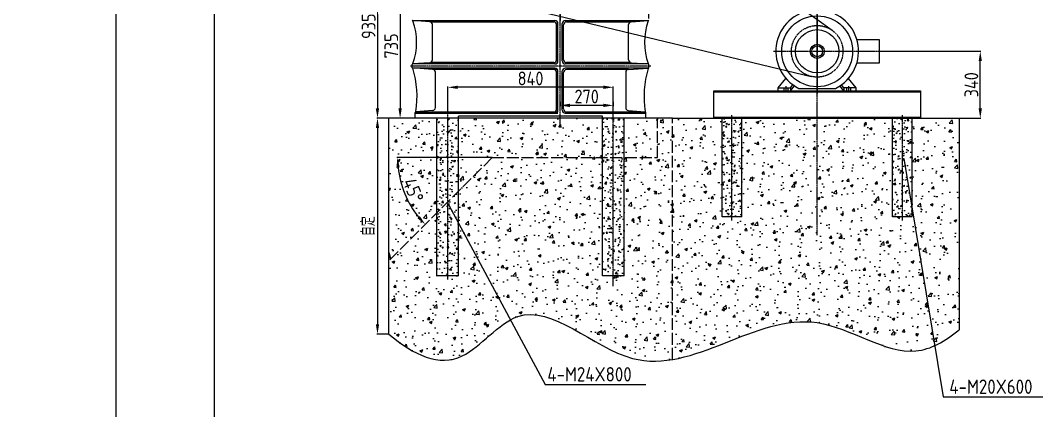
# Model space of a CAD drawing. Extents: x -2130 to 40755, y -2746 to 19315.
# Drawn here: x 16084 to 21243, y 14378 to 16360 of the extents above; entities that cross this region are included whole.
import ezdxf

# ---------------------------------------------------------------- set-up
doc = ezdxf.new("R2010")
doc.units = 0
doc.header["$LTSCALE"] = 5
doc.header["$MEASUREMENT"] = 0
for name, pattern in [('ACAD_ISO02W100', [15, 12, -3]), ('CENTER', [2, 1.25, -0.25, 0.25, -0.25]), ('DASHED', [0.75, 0.5, -0.25])]:
    doc.linetypes.add(name, pattern=pattern)
doc.layers.get('0').update_dxf_attribs({"linetype": 'CONTINUOUS'})
doc.layers.get('DEFPOINTS').update_dxf_attribs({"linetype": 'CONTINUOUS'})
for name, color, linetype in [('1', 1, 'CONTINUOUS'), ('2', 2, 'DASHED'), ('3', 3, 'CENTER'), ('DIM', 7, 'CONTINUOUS'), ('文字层', 3, 'CONTINUOUS'), ('点画线', 3, 'CENTER'), ('细实线', 1, 'CONTINUOUS'), ('虚线', 2, 'ACAD_ISO02W100')]:
    doc.layers.add(name, color=color, linetype=linetype)
doc.layers.add('粗实线', color=7, linetype='CONTINUOUS', lineweight=25)
doc.styles.add('HZ', font='gbenor.shx', dxfattribs={"bigfont": 'gbcbig.shx'})
doc.styles.get("Standard").update_dxf_attribs({"font": 'gbenor.shx', "bigfont": 'gbcbig.shx'})
doc.styles.add('样式 1', font='txt.shx', dxfattribs={"width": 0.78, "bigfont": 'gbcbig.shx'})
doc.dimstyles.new('20', dxfattribs={"dimscale": 20, "dimtxt": 3.5, "dimasz": 2.5, "dimexe": 0.18, "dimexo": 0, "dimgap": 0.5, "dimtad": 1, "dimtoh": 1, "dimdsep": 46, "dimtxsty": 'Standard', "dimcen": 0.09, "dimclrd": 1, "dimclre": 1, "dimclrt": 3, "dimazin": 2, "dimtm": 1e-09, "dimtfac": 1, "dimtmove": 0, "dimatfit": 3, "dimfxl": 0, "dimtolj": 1, "dimtzin": 0, "dimarcsym": 0})
doc.dimstyles.new('ISO-25', dxfattribs={"dimscale": 18, "dimtxt": 3.5, "dimasz": 2.5, "dimexe": 1.25, "dimexo": 0, "dimgap": 1, "dimtad": 1, "dimtoh": 1, "dimdsep": 46, "dimtxsty": 'HZ', "dimcen": 2.5, "dimclrd": 1, "dimclre": 1, "dimclrt": 3, "dimadec": 0, "dimazin": 0, "dimtfac": 1, "dimtmove": 0, "dimatfit": 0, "dimfxl": 0, "dimarcsym": 0})
pattern_1 = [(50, (0, 0), (71.72602, -6.27521), [7.5, -82.5]), (355, (0, 0), (-13.87513, 75.21921), [6, -66]), (100.4514, (5.98, -0.52), (57.85094, 68.94395), [6.37402, -70.11421]), (46.1842, (0, 20), (106.7241, -16.5519), [11.25, -123.75]), (96.6356, (8.89, 18.62), (93.46627, 97.4118), [9.56103, -105.1713]), (351.1842, (0, 20), (93.4662, 97.41186), [9, -99]), (21, (10, 15), (59.6907, -40.26189), [7.5, -82.5]), (326, (10, 15), (24.33153, 72.515), [6, -66]), (71.4514, (14.974, 11.645), (84.02226, 32.25305), [6.37402, -70.11421]), (37.5, (0, 0), (1.215986, 33.289385), [0, -65.2, 0, -67, 0, -66.25]), (7.5, (0, 0), (26.306954, 39.44117), [0, -38.2, 0, -63.7, 0, -25.25]), (327.5, (-22.3, 0), (53.382244, -2.255487), [0, -25, 0, -78, 0, -103.5]), (317.5, (-32.3, 0), (58.31862, 10.0105), [0, -32.5, 0, -51.8, 0, -73.5])]

# ---------------------------------------------------------------- blocks, each defined once
blk = doc.blocks.new('*D265')
at = {"color": 1, "lineweight": -2}
for p, q in [((17953.8, 15862.9), (17893.3, 15862.9)), ((17896.9, 15812.9), (17896.9, 14816.6)), ((17953.8, 14766.6), (17893.3, 14766.6))]:
    blk.add_line(p, q, dxfattribs=at)
at = {"color": 1}
for points in [[(17888.5, 15812.9), (17905.2, 15812.9), (17896.9, 15862.9)], [(17888.5, 14816.6), (17905.2, 14816.6), (17896.9, 14766.6)]]:
    blk.add_solid(points, dxfattribs=at)
at = {"layer": 'DEFPOINTS', "color": 0}
for p in [(17953.8, 15862.9), (17896.9, 14766.6), (17953.8, 14766.6), (36330.4, 1663.5), (35423.5, -336.5), (35485.4, -336.5)]:
    blk.add_point(p, dxfattribs=at)
at = {"layer": '粗实线', "color": 1, "lineweight": -2}
for p, q in [((36330.4, 1663.5), (35401, 1663.5)), ((35423.5, 1618.5), (35423.5, -291.5)), ((35485.4, -336.5), (35401, -336.5))]:
    blk.add_line(p, q, dxfattribs=at)
at = {"layer": '粗实线', "color": 1}
for points in [[(35416, 1618.5), (35431, 1618.5), (35423.5, 1663.5)], [(35416, -291.5), (35431, -291.5), (35423.5, -336.5)]]:
    blk.add_solid(points, dxfattribs=at)
at = {"color": 3, "insert": (17849.9, 15314.8), "char_height": 70, "attachment_point": 5, "rotation": 90}
blk.add_mtext('\\A1;自定', dxfattribs=at)
at = {"layer": '粗实线', "color": 3, "insert": (35374, 663.5), "char_height": 63, "attachment_point": 5, "rotation": 90, "style": '样式 1'}
blk.add_mtext('2000', dxfattribs=at)
blk = doc.blocks.new('*D266')
at = {"color": 1, "lineweight": -2}
for p, q in [((18253.8, 15946.9), (18253.8, 16023.8)), ((19043.8, 16020.2), (18303.8, 16020.2)), ((19093.8, 15946.9), (19093.8, 16023.8))]:
    blk.add_line(p, q, dxfattribs=at)
at = {"color": 1}
for points in [[(18303.8, 16028.5), (18303.8, 16011.9), (18253.8, 16020.2)], [(19043.8, 16028.5), (19043.8, 16011.9), (19093.8, 16020.2)]]:
    blk.add_solid(points, dxfattribs=at)
at = {"layer": 'DEFPOINTS', "color": 0}
for p in [(18253.8, 16020.2), (18253.8, 15946.9), (19093.8, 15946.9), (36785.4, 3641.5), (36785.4, 2941.5), (37052, 2941.5)]:
    blk.add_point(p, dxfattribs=at)
at = {"layer": '粗实线', "color": 1, "lineweight": -2}
for p, q in [((36785.4, 3641.5), (37074.5, 3641.5)), ((37052, 3596.5), (37052, 2986.5)), ((36785.4, 2941.5), (37074.5, 2941.5))]:
    blk.add_line(p, q, dxfattribs=at)
at = {"layer": '粗实线', "color": 1}
for points in [[(37044.5, 3596.5), (37059.5, 3596.5), (37052, 3641.5)], [(37044.5, 2986.5), (37059.5, 2986.5), (37052, 2941.5)]]:
    blk.add_solid(points, dxfattribs=at)
at = {"color": 3, "insert": (18673.8, 16065.2), "char_height": 70, "attachment_point": 5}
blk.add_mtext('\\A1;840', dxfattribs=at)
at = {"layer": '粗实线', "color": 3, "insert": (37002.5, 3236.5), "char_height": 63, "attachment_point": 5, "rotation": 90, "style": '样式 1'}
blk.add_mtext('700', dxfattribs=at)
blk = doc.blocks.new('*D267')
at = {"color": 1, "lineweight": -2}
for p, q in [((18823.8, 15946.9), (18823.8, 15924.7)), ((19093.8, 15946.9), (19093.8, 15924.7)), ((19043.8, 15928.3), (18873.8, 15928.3))]:
    blk.add_line(p, q, dxfattribs=at)
at = {"color": 1}
for points in [[(18873.8, 15936.6), (18873.8, 15919.9), (18823.8, 15928.3)], [(19043.8, 15936.6), (19043.8, 15919.9), (19093.8, 15928.3)]]:
    blk.add_solid(points, dxfattribs=at)
at = {"layer": 'DEFPOINTS', "color": 0}
for p in [(18823.8, 15946.9), (19093.8, 15946.9), (18823.8, 15928.3), (36457.9, 3641.5), (36457.9, 3141.5), (36566.5, 3141.5)]:
    blk.add_point(p, dxfattribs=at)
at = {"layer": '粗实线', "color": 1, "lineweight": -2}
for p, q in [((36457.9, 3641.5), (36589, 3641.5)), ((36566.5, 3596.5), (36566.5, 3186.5)), ((36457.9, 3141.5), (36589, 3141.5))]:
    blk.add_line(p, q, dxfattribs=at)
at = {"layer": '粗实线', "color": 1}
for points in [[(36559, 3596.5), (36574, 3596.5), (36566.5, 3641.5)], [(36559, 3186.5), (36574, 3186.5), (36566.5, 3141.5)]]:
    blk.add_solid(points, dxfattribs=at)
at = {"color": 3, "insert": (18958.8, 15973.3), "char_height": 70, "attachment_point": 5}
blk.add_mtext('\\A1;270', dxfattribs=at)
at = {"layer": '粗实线', "color": 3, "insert": (36517, 3332), "char_height": 63, "attachment_point": 5, "rotation": 90, "style": '样式 1'}
blk.add_mtext('500', dxfattribs=at)
blk = doc.blocks.new('*D268')
at = {"color": 1, "lineweight": -2}
for p, q in [((18076.8, 16597.9), (18008.3, 16597.9)), ((18011.9, 16547.9), (18011.9, 15912.9)), ((18088.8, 15862.9), (18008.3, 15862.9))]:
    blk.add_line(p, q, dxfattribs=at)
at = {"color": 1}
for points in [[(18003.5, 16547.9), (18020.2, 16547.9), (18011.9, 16597.9)], [(18003.5, 15912.9), (18020.2, 15912.9), (18011.9, 15862.9)]]:
    blk.add_solid(points, dxfattribs=at)
at = {"layer": 'DEFPOINTS', "color": 0}
for p in [(18076.8, 16597.9), (18011.9, 15862.9), (18088.8, 15862.9), (35485.4, 3641.5), (35700.4, 3641.5), (35485.4, 3480)]:
    blk.add_point(p, dxfattribs=at)
at = {"layer": '粗实线', "color": 1, "lineweight": -2}
for p, q in [((35485.4, 3641.5), (35485.4, 3457.5)), ((35700.4, 3641.5), (35700.4, 3457.5)), ((35655.4, 3480), (35530.4, 3480))]:
    blk.add_line(p, q, dxfattribs=at)
at = {"layer": '粗实线', "color": 1}
for points in [[(35530.4, 3487.5), (35530.4, 3472.5), (35485.4, 3480)], [(35655.4, 3487.5), (35655.4, 3472.5), (35700.4, 3480)]]:
    blk.add_solid(points, dxfattribs=at)
at = {"color": 3, "insert": (17966.9, 16230.4), "char_height": 70, "attachment_point": 5, "rotation": 90}
blk.add_mtext('\\A1;735', dxfattribs=at)
at = {"layer": '粗实线', "color": 3, "insert": (35641.5, 3529.5), "char_height": 63, "attachment_point": 5, "style": '样式 1'}
blk.add_mtext('215', dxfattribs=at)
blk = doc.blocks.new('*D269')
at = {"color": 1, "lineweight": -2}
for p, q in [((18376.5, 16797.9), (17893.3, 16797.9)), ((17896.9, 16747.9), (17896.9, 15912.9)), ((18088.8, 15862.9), (17893.3, 15862.9))]:
    blk.add_line(p, q, dxfattribs=at)
at = {"color": 1}
for points in [[(17888.5, 16747.9), (17905.2, 16747.9), (17896.9, 16797.9)], [(17888.5, 15912.9), (17905.2, 15912.9), (17896.9, 15862.9)]]:
    blk.add_solid(points, dxfattribs=at)
at = {"layer": 'DEFPOINTS', "color": 0}
for p in [(18376.5, 16797.9), (17896.9, 15862.9), (18088.8, 15862.9), (37885.4, 3734), (37735.4, 3641.5), (37885.4, 3641.5)]:
    blk.add_point(p, dxfattribs=at)
at = {"layer": '粗实线', "color": 1, "lineweight": -2}
for p, q in [((37735.4, 3641.5), (37735.4, 3756.5)), ((37780.4, 3734), (37840.4, 3734)), ((37885.4, 3641.5), (37885.4, 3756.5))]:
    blk.add_line(p, q, dxfattribs=at)
at = {"layer": '粗实线', "color": 1}
for points in [[(37780.4, 3741.5), (37780.4, 3726.5), (37735.4, 3734)], [(37840.4, 3741.5), (37840.4, 3726.5), (37885.4, 3734)]]:
    blk.add_solid(points, dxfattribs=at)
at = {"color": 3, "insert": (17851.9, 16330.4), "char_height": 70, "attachment_point": 5, "rotation": 90}
blk.add_mtext('\\A1;935', dxfattribs=at)
at = {"layer": '粗实线', "color": 3, "insert": (37810.4, 3783.5), "char_height": 63, "attachment_point": 5, "style": '样式 1'}
blk.add_mtext('150', dxfattribs=at)
blk = doc.blocks.new('*D270')
at = {"color": 1, "lineweight": -2}
for p, q in [((18073.8, 16594.9), (18073.8, 17305.2)), ((18123.8, 17301.6), (19223.8, 17301.6)), ((19273.8, 16369.9), (19273.8, 17305.2))]:
    blk.add_line(p, q, dxfattribs=at)
at = {"color": 1}
for points in [[(18123.8, 17309.9), (18123.8, 17293.2), (18073.8, 17301.6)], [(19223.8, 17309.9), (19223.8, 17293.2), (19273.8, 17301.6)]]:
    blk.add_solid(points, dxfattribs=at)
at = {"layer": 'DEFPOINTS', "color": 0}
for p in [(19273.8, 17301.6), (18073.8, 16594.9), (19273.8, 16369.9), (35485.4, 2341.5), (37885.4, 2341.5), (37885.4, 2207)]:
    blk.add_point(p, dxfattribs=at)
at = {"layer": '粗实线', "color": 1, "lineweight": -2}
for p, q in [((35485.4, 2341.5), (35485.4, 2184.5)), ((37885.4, 2341.5), (37885.4, 2184.5)), ((35530.4, 2207), (37840.4, 2207))]:
    blk.add_line(p, q, dxfattribs=at)
at = {"layer": '粗实线', "color": 1}
for points in [[(35530.4, 2214.5), (35530.4, 2199.5), (35485.4, 2207)], [(37840.4, 2214.5), (37840.4, 2199.5), (37885.4, 2207)]]:
    blk.add_solid(points, dxfattribs=at)
at = {"color": 3, "insert": (18673.8, 17346.6), "char_height": 70, "attachment_point": 5}
blk.add_mtext('\\A1;1200', dxfattribs=at)
at = {"layer": '粗实线', "color": 3, "insert": (37400.9, 2256.5), "char_height": 63, "attachment_point": 5, "style": '样式 1'}
blk.add_mtext('2400', dxfattribs=at)
blk = doc.blocks.new('*D271')
at = {"color": 1, "lineweight": -2}
for p, q in [((18073.8, 16594.9), (18073.8, 17114.5)), ((18123.8, 17110.9), (18773.8, 17110.9)), ((18823.8, 16797.9), (18823.8, 17114.5))]:
    blk.add_line(p, q, dxfattribs=at)
at = {"color": 1}
for points in [[(18123.8, 17119.2), (18123.8, 17102.5), (18073.8, 17110.9)], [(18773.8, 17119.2), (18773.8, 17102.5), (18823.8, 17110.9)]]:
    blk.add_solid(points, dxfattribs=at)
at = {"layer": 'DEFPOINTS', "color": 0}
for p in [(18823.8, 17110.9), (18823.8, 16797.9), (18073.8, 16594.9), (38384.1, 2441.5), (40384.1, 2441.5), (40384.1, 2200)]:
    blk.add_point(p, dxfattribs=at)
at = {"layer": '粗实线', "color": 1, "lineweight": -2}
for p, q in [((38384.1, 2441.5), (38384.1, 2177.5)), ((40384.1, 2441.5), (40384.1, 2177.5)), ((38429.1, 2200), (40339.1, 2200))]:
    blk.add_line(p, q, dxfattribs=at)
at = {"layer": '粗实线', "color": 1}
for points in [[(38429.1, 2207.5), (38429.1, 2192.5), (38384.1, 2200)], [(40339.1, 2207.5), (40339.1, 2192.5), (40384.1, 2200)]]:
    blk.add_solid(points, dxfattribs=at)
at = {"color": 3, "insert": (18448.8, 17155.9), "char_height": 70, "attachment_point": 5}
blk.add_mtext('\\A1;750', dxfattribs=at)
at = {"layer": '粗实线', "color": 3, "insert": (39309, 2249.5), "char_height": 63, "attachment_point": 5, "style": '样式 1'}
blk.add_mtext('2000', dxfattribs=at)
blk = doc.blocks.new('*D272')
at = {"color": 1, "lineweight": -2}
for p, q in [((18823.8, 16797.9), (18823.8, 16546.2)), ((18873.8, 16549.8), (20078.8, 16549.8)), ((20128.8, 16202.9), (20128.8, 16553.4))]:
    blk.add_line(p, q, dxfattribs=at)
at = {"color": 1}
for points in [[(18873.8, 16558.1), (18873.8, 16541.4), (18823.8, 16549.8)], [(20078.8, 16558.1), (20078.8, 16541.4), (20128.8, 16549.8)]]:
    blk.add_solid(points, dxfattribs=at)
at = {"layer": 'DEFPOINTS', "color": 0}
for p in [(18823.8, 16797.9), (20128.8, 16549.8), (20128.8, 16202.9), (37570.4, 3978.1), (36730.4, 3691.4), (37570.4, 3681.6)]:
    blk.add_point(p, dxfattribs=at)
at = {"layer": '粗实线', "color": 1, "lineweight": -2}
for p, q in [((36730.4, 3691.4), (36730.4, 4000.6)), ((36775.4, 3978.1), (37525.4, 3978.1)), ((37570.4, 3681.6), (37570.4, 4000.6))]:
    blk.add_line(p, q, dxfattribs=at)
at = {"layer": '粗实线', "color": 1}
for points in [[(36775.4, 3985.6), (36775.4, 3970.6), (36730.4, 3978.1)], [(37525.4, 3985.6), (37525.4, 3970.6), (37570.4, 3978.1)]]:
    blk.add_solid(points, dxfattribs=at)
at = {"color": 3, "insert": (19476.3, 16594.8), "char_height": 70, "attachment_point": 5}
blk.add_mtext('\\A1;1305', dxfattribs=at)
at = {"layer": '粗实线', "color": 3, "insert": (37121.1, 4027.6), "char_height": 63, "attachment_point": 5, "style": '样式 1'}
blk.add_mtext('840', dxfattribs=at)
blk = doc.blocks.new('*D274')
at = {"color": 1, "lineweight": -2}
for p, q in [((20457.3, 16202.9), (20960.1, 16202.9)), ((20956.5, 15912.9), (20956.5, 16152.9)), ((20848.8, 15862.9), (20960.1, 15862.9))]:
    blk.add_line(p, q, dxfattribs=at)
at = {"color": 1}
for points in [[(20948.2, 16152.9), (20964.9, 16152.9), (20956.5, 16202.9)], [(20948.2, 15912.9), (20964.9, 15912.9), (20956.5, 15862.9)]]:
    blk.add_solid(points, dxfattribs=at)
at = {"layer": 'DEFPOINTS', "color": 0}
for p in [(20457.3, 16202.9), (20956.5, 16202.9), (20848.8, 15862.9), (37885.4, 3641.5), (37885.4, 2341.5), (38170, 2341.5)]:
    blk.add_point(p, dxfattribs=at)
at = {"layer": '粗实线', "color": 1, "lineweight": -2}
for p, q in [((37885.4, 3641.5), (38192.5, 3641.5)), ((38170, 3596.5), (38170, 2386.5)), ((37885.4, 2341.5), (38192.5, 2341.5))]:
    blk.add_line(p, q, dxfattribs=at)
at = {"layer": '粗实线', "color": 1}
for points in [[(38162.5, 3596.5), (38177.5, 3596.5), (38170, 3641.5)], [(38162.5, 2386.5), (38177.5, 2386.5), (38170, 2341.5)]]:
    blk.add_solid(points, dxfattribs=at)
at = {"color": 3, "insert": (20911.5, 16032.9), "char_height": 70, "attachment_point": 5, "rotation": 90}
blk.add_mtext('\\A1;340', dxfattribs=at)
at = {"layer": '粗实线', "color": 3, "insert": (38118.8, 3008.5), "char_height": 63, "attachment_point": 5, "rotation": 90, "style": '样式 1'}
blk.add_mtext('自定', dxfattribs=at)
blk = doc.blocks.new('*D278')
at = {"color": 1, "lineweight": -2}
for p, q in [((6935.4, 16333.9), (7097.2, 16333.9)), ((7093.6, 16283.9), (7093.6, 16121.9)), ((6935.4, 16071.9), (7097.2, 16071.9))]:
    blk.add_line(p, q, dxfattribs=at)
at = {"color": 1}
for points in [[(7085.3, 16283.9), (7101.9, 16283.9), (7093.6, 16333.9)], [(7085.3, 16121.9), (7101.9, 16121.9), (7093.6, 16071.9)]]:
    blk.add_solid(points, dxfattribs=at)
at = {"layer": 'DEFPOINTS', "color": 0}
for p in [(6935.4, 16333.9), (6935.4, 16071.9), (7093.6, 16071.9), (39034.1, 3641.5), (39354.1, 3641.5), (39354.1, 3527)]:
    blk.add_point(p, dxfattribs=at)
at = {"layer": '粗实线', "color": 1, "lineweight": -2}
for p, q in [((39034.1, 3641.5), (39034.1, 3504.5)), ((39354.1, 3641.5), (39354.1, 3504.5)), ((39079.1, 3527), (39309.1, 3527))]:
    blk.add_line(p, q, dxfattribs=at)
at = {"layer": '粗实线', "color": 1}
for points in [[(39079.1, 3534.5), (39079.1, 3519.5), (39034.1, 3527)], [(39309.1, 3534.5), (39309.1, 3519.5), (39354.1, 3527)]]:
    blk.add_solid(points, dxfattribs=at)
at = {"color": 3, "insert": (7048.6, 16202.9), "char_height": 70, "attachment_point": 5, "rotation": 90}
blk.add_mtext('\\A1;262', dxfattribs=at)
at = {"layer": '粗实线', "color": 3, "insert": (39206.5, 3576.5), "char_height": 63, "attachment_point": 5, "style": '样式 1'}
blk.add_mtext('320', dxfattribs=at)
blk = doc.blocks.new('*D300')
at = {"layer": 'DEFPOINTS', "color": 0}
for p in [(18478.8, 15662.9), (18478.8, 15662.9), (19318.8, 15662.9), (18015.1, 15538.6), (17953.8, 15137.9)]:
    blk.add_point(p, dxfattribs=at)
at = {"layer": '粗实线', "color": 1, "lineweight": -2}
blk.add_line((18478.8, 15662.9), (17995.1, 15662.9), dxfattribs=at)
blk.add_arc((18478.8, 15662.9), 480, 185.971, 219.029, dxfattribs=at)
at = {"layer": '粗实线', "color": 1}
for points in [[(17993, 15612.5), (18009.7, 15613.4), (17998.7, 15662.9)], [(18112.1, 15366.2), (18099.7, 15355), (18139.3, 15323.5)]]:
    blk.add_solid(points, dxfattribs=at)
at = {"layer": '粗实线', "color": 3, "insert": (18078.6, 15497.1), "char_height": 70, "attachment_point": 5, "rotation": 292.5}
blk.add_mtext('\\A1;45°', dxfattribs=at)
blk = doc.blocks.new('*U183')
at = {"color": 7, "linetype": 'Continuous'}
for p, q in [((5599, -408.3), (6649, -408.3)), ((5599, -548.3), (5599, -408.3)), ((6649, -408.3), (6649, -548.3)), ((5599, -414.3), (6649, -414.3)), ((5599, -542.3), (6649, -542.3)), ((5599, -548.3), (6649, -548.3))]:
    blk.add_line(p, q, dxfattribs=at)
blk = doc.blocks.new('*U182', base_point=(4093, 624.4))
at = {"color": 7}
for p, q in [((4078.7, 899.4), (4107.2, 899.4)), ((4078.7, 833.9), (4078.7, 899.4)), ((4107.2, 899.4), (4107.2, 833.9)), ((4294.2, 684.4), (4408, 684.4)), ((4408, 684.4), (4408, 564.4)), ((4408, 564.4), (4294.2, 564.4)), ((3895.5, 439.6), (3934.7, 486.3)), ((4290.5, 439.6), (4251.2, 486.3)), ((3895.5, 439.6), (3957.1, 439.6)), ((3895.5, 424.4), (3895.5, 439.6)), ((3895.5, 424.4), (3957.1, 424.4)), ((3957.1, 439.6), (3969.6, 454.5)), ((3957.1, 424.4), (3977.6, 448.9)), ((3957.1, 439.6), (3957.1, 424.4)), ((3999.4, 436.4), (4186.5, 436.4)), ((4228.9, 424.4), (4208.3, 448.9)), ((4228.9, 439.6), (4216.4, 454.5)), ((4290.5, 439.6), (4228.9, 439.6)), ((4228.9, 439.6), (4228.9, 424.4)), ((4228.9, 424.4), (4290.5, 424.4)), ((4290.5, 424.4), (4290.5, 439.6))]:
    blk.add_line(p, q, dxfattribs=at)
at = {"color": 3, "linetype": 'CENTER'}
for p, q in [((4093, 911.4), (4093, 409.4)), ((3871, 624.4), (4421.5, 624.4))]:
    blk.add_line(p, q, dxfattribs=at)
at = {"color": 7}
for radius in [180, 110, 35.8, 27.5]:
    blk.add_circle((4093, 624.4), radius, dxfattribs=at)
blk.add_arc((4093, 624.4), 210, 296.461, 243.539, dxfattribs=at)
at = {"layer": '1', "color": 1}
for p, q in [((3883, 624.4), (3883, 625.4)), ((4303, 624.4), (4303, 625.4))]:
    blk.add_line(p, q, dxfattribs=at)
at = {"layer": '2', "color": 2}
for p, q in [((3924.5, 439.6), (3924.5, 424.4)), ((3943.5, 439.6), (3943.5, 424.4)), ((4242.5, 439.6), (4242.5, 424.4)), ((4261.5, 439.6), (4261.5, 424.4))]:
    blk.add_line(p, q, dxfattribs=at)
at = {"layer": '3', "color": 3}
for p, q in [((3934, 447.6), (3934, 416.4)), ((4252, 447.6), (4252, 416.4))]:
    blk.add_line(p, q, dxfattribs=at)

msp = doc.modelspace()

# ---------------------------------------------------------------- hatches: boundary and pattern name
h = msp.add_hatch()
h.set_pattern_fill('AR-CONC', color=256, scale=20, style=0)
h.set_pattern_definition([(50, (0, 0), (143.45204, -12.55043), [15, -165]), (355, (0, 0), (-27.7503, 150.4384), [12, -132]), (100.4514, (11.95, -1.05), (115.7019, 137.8879), [12.748, -140.2284]), (46.1842, (0, 40), (213.4482, -33.1038), [22.5, -247.5]), (96.6356, (17.79, 37.24), (186.9325, 194.8236), [19.122, -210.3426]), (351.1842, (0, 40), (186.9324, 194.8237), [18, -198]), (21, (20, 30), (119.3814, -80.5238), [15, -165]), (326, (20, 30), (48.6631, 145.03), [12, -132]), (71.4514, (29.95, 23.29), (168.0445, 64.5061), [12.748, -140.2284]), (37.5, (0, 0), (2.43197, 66.57877), [0, -130.4, 0, -134, 0, -132.5]), (7.5, (0, 0), (52.6139, 78.88234), [0, -76.4, 0, -127.4, 0, -50.5]), (327.5, (-44.6, 0), (106.76449, -4.51097), [0, -50, 0, -156, 0, -207]), (317.5, (-64.6, 0), (116.63723, 20.021), [0, -65, 0, -103.6, 0, -147])])
edge = h.paths.add_edge_path()
edge.add_line((20848.7512, 15862.873), (20611.2512, 15862.873))
edge.add_line((20611.2512, 15862.873), (20611.2512, 15398.3273))
edge.add_line((20611.2512, 15398.3273), (20724.732, 14707.8365))
edge.add_spline(control_points=[(20724.732, 14707.8365), (20766.9783, 14727.1459), (20808.1507, 14755.2626), (20848.7512, 14788.0703)], knot_values=[3241.175063757, 3241.175063757, 3241.175063757, 3241.175063757, 3388.968681963, 3388.968681963, 3388.968681963, 3388.968681963], degree=3, periodic=0)
edge.add_line((20848.7512, 14788.0703), (20848.7512, 15862.873))
edge = h.paths.add_edge_path()
edge.add_line((20511.2512, 15862.873), (19746.2512, 15862.873))
edge.add_line((19746.2512, 15862.873), (19746.2512, 15362.873))
edge.add_line((19746.2512, 15362.873), (19646.2512, 15362.873))
edge.add_line((19646.2512, 15362.873), (19646.2512, 15862.873))
edge.add_line((19646.2512, 15862.873), (19393.7512, 15862.873))
edge.add_line((19393.7512, 15862.873), (19393.7512, 14637.684))
edge.add_spline(control_points=[(19393.7512, 14637.684), (19638.1127, 14678.9771), (20051.7643, 14989.4338), (20510.3437, 14638.9919), (20693.6391, 14693.6249), (20724.732, 14707.8365)], knot_values=[1863.168248435, 1863.168248435, 1863.168248435, 1863.168248435, 2611.713736592, 3132.400340262, 3241.175063757, 3241.175063757, 3241.175063757, 3241.175063757], degree=3, periodic=0)
edge.add_line((20724.732, 14707.8365), (20611.2512, 15398.3273))
edge.add_line((20611.2512, 15398.3273), (20611.2512, 15362.873))
edge.add_line((20611.2512, 15362.873), (20511.2512, 15362.873))
edge.add_line((20511.2512, 15362.873), (20511.2512, 15862.873))
edge = h.paths.add_edge_path()
edge.add_line((19393.7512, 15862.873), (19318.7512, 15862.873))
edge.add_line((19318.7512, 15862.873), (19318.7512, 15662.873))
edge.add_line((19318.7512, 15662.873), (19148.7512, 15662.873))
edge.add_line((19148.7512, 15662.873), (19148.7512, 15062.873))
edge.add_line((19148.7512, 15062.873), (19038.7512, 15062.873))
edge.add_line((19038.7512, 15062.873), (19038.7512, 15662.873))
edge.add_line((19038.7512, 15662.873), (18478.7512, 15662.873))
edge.add_line((18478.7512, 15662.873), (18308.7512, 15492.873))
edge.add_line((18308.7512, 15492.873), (18308.7512, 15329.5874))
edge.add_line((18308.7512, 15329.5874), (18571.4547, 14839.0999))
edge.add_spline(control_points=[(18571.4547, 14839.0999), (18583.8298, 14846.0056), (18769.9621, 14932.5298), (19056.1937, 14623.9903), (19326.1306, 14626.2572), (19393.7512, 14637.684)], knot_values=[992.107378168, 992.107378168, 992.107378168, 992.107378168, 1036.657965844, 1656.028129121, 1863.168248435, 1863.168248435, 1863.168248435, 1863.168248435], degree=3, periodic=0)
edge.add_line((19393.7512, 14637.684), (19393.7512, 15862.873))
h.paths.add_polyline_path([(19318.7512, 15862.873), (19148.7512, 15862.873), (19148.7512, 15662.873), (19318.7512, 15662.873)], flags=17)
h.paths.add_polyline_path([(19038.7512, 15862.873), (18308.7512, 15862.873), (18308.7512, 15492.873), (18478.7512, 15662.873), (19038.7512, 15662.873)], flags=17)
edge = h.paths.add_edge_path()
edge.add_line((18308.7512, 15329.5874), (18308.7512, 15062.873))
edge.add_line((18308.7512, 15062.873), (18198.7512, 15062.873))
edge.add_line((18198.7512, 15062.873), (18198.7512, 15382.873))
edge.add_line((18198.7512, 15382.873), (17953.7512, 15137.873))
edge.add_line((17953.7512, 15137.873), (17953.7512, 14766.6429))
edge.add_spline(control_points=[(17953.7512, 14766.6429), (18082.9361, 14660.759), (18296.805, 14556.3892), (18487.9067, 14792.477), (18571.4547, 14839.0999)], knot_values=[258.169558333, 258.169558333, 258.169558333, 258.169558333, 691.332664024, 992.107378168, 992.107378168, 992.107378168, 992.107378168], degree=3, periodic=0)
edge.add_line((18571.4547, 14839.0999), (18308.7512, 15329.5874))
h.paths.add_polyline_path([(18198.7512, 15862.873), (18088.7512, 15862.873), (17953.7512, 15862.873), (17953.7512, 15137.873), (18198.7512, 15382.873)])
h.paths.add_polyline_path([(18097.4172, 15594.0575), (18160.4474, 15441.8891), (18059.8736, 15400.2301), (17996.8434, 15552.3985)], flags=24)
h = msp.add_hatch()
h.set_pattern_fill('AR-CONC', color=256, scale=10, style=0)
h.set_pattern_definition(pattern_1)
h.paths.add_polyline_path([(18308.7512, 15862.873), (18253.7512, 15862.873), (18253.7512, 15437.873), (18308.7512, 15492.873)])
h.paths.add_polyline_path([(18253.7512, 15862.873), (18198.7512, 15862.873), (18198.7512, 15382.873), (18253.7512, 15437.873)])
h.paths.add_polyline_path([(18253.7512, 15437.873), (18198.7512, 15382.873), (18198.7512, 15062.873), (18253.7512, 15062.873)])
h.paths.add_polyline_path([(18308.7512, 15492.873), (18253.7512, 15437.873), (18253.7512, 15062.873), (18308.7512, 15062.873)])
h.paths.add_polyline_path([(19093.7512, 15662.873), (19038.7512, 15662.873), (19038.7512, 15062.873), (19093.7512, 15062.873)])
h.paths.add_polyline_path([(19148.7512, 15662.873), (19093.7512, 15662.873), (19093.7512, 15062.873), (19148.7512, 15062.873)])
h.paths.add_polyline_path([(19148.7512, 15862.873), (19093.7512, 15862.873), (19093.7512, 15662.873), (19148.7512, 15662.873)])
h.paths.add_polyline_path([(19093.7512, 15862.873), (19038.7512, 15862.873), (19038.7512, 15662.873), (19093.7512, 15662.873)])
h = msp.add_hatch()
h.set_pattern_fill('AR-CONC', color=256, scale=10, style=0)
h.set_pattern_definition(pattern_1)
h.paths.add_polyline_path([(20611.2512, 15862.873), (20561.2512, 15862.873), (20561.2512, 15362.873), (20611.2512, 15362.873)])
h.paths.add_polyline_path([(20561.2512, 15862.873), (20511.2512, 15862.873), (20511.2512, 15362.873), (20561.2512, 15362.873)])
h.paths.add_polyline_path([(19746.2512, 15862.873), (19696.2512, 15862.873), (19696.2512, 15362.873), (19746.2512, 15362.873)])
h.paths.add_polyline_path([(19696.2512, 15862.873), (19646.2512, 15862.873), (19646.2512, 15362.873), (19696.2512, 15362.873)])

# ---------------------------------------------------------------- linework, layer by layer
for p, q in [((20204.943, 16309.4366), (19059.8877, 17128.1389)), ((18729.277, 16403.0178), (20098.2681, 16075.469)), ((19393.7512, 15862.873), (17953.7512, 15862.873)), ((17953.7512, 14766.6429), (17953.7512, 15862.873)), ((18198.7512, 15062.873), (18198.7512, 15862.873)), ((18308.7512, 15062.873), (18308.7512, 15862.873)), ((19038.7512, 15062.873), (19038.7512, 15862.873)), ((19148.7512, 15062.873), (19148.7512, 15862.873)), ((19393.7512, 15862.873), (20848.7512, 15862.873)), ((19646.2512, 15362.873), (19646.2512, 15862.873)), ((19746.2512, 15362.873), (19746.2512, 15862.873)), ((20511.2512, 15362.873), (20511.2512, 15862.873)), ((20611.2512, 15362.873), (20611.2512, 15862.873)), ((20848.7512, 15862.873), (20848.7512, 14788.0703)), ((19746.2512, 15362.873), (19646.2512, 15362.873)), ((20611.2512, 15362.873), (20511.2512, 15362.873)), ((18308.7512, 15062.873), (18198.7512, 15062.873)), ((19148.7512, 15062.873), (19038.7512, 15062.873))]:
    msp.add_line(p, q)
msp.add_open_spline([(17953.7512, 14766.6429), (18082.9361, 14660.759), (18309.787, 14550.0539), (18671.1272, 15039.0675), (19302.1666, 14358.8472), (19982.8313, 15042.1117), (20559.5271, 14601.4064), (20778.2691, 14731.1165), (20848.7512, 14788.0703)], degree=3, knots=[258.169558333, 258.169558333, 258.169558333, 258.169558333, 691.332664024, 1036.657965844, 1656.028129121, 2611.713736592, 3132.400340262, 3388.968681963, 3388.968681963, 3388.968681963, 3388.968681963])
at = {"layer": 'DIM'}
for p, q in [((18075.7137, 16358.873), (18797.7535, 16358.7644)), ((18161.7051, 16353.2681), (18076.5604, 16358.694)), ((18849.7535, 16358.7564), (19270.942, 16358.694)), ((19185.7972, 16353.2681), (19270.942, 16358.694)), ((18165.9384, 16352.373), (18791.2512, 16352.373)), ((18175.7512, 16159.4476), (18175.7512, 16338.2985)), ((18806.2512, 16160.373), (18806.2512, 16337.373)), ((18812.7512, 16153.873), (18812.7512, 16343.7644)), ((18834.7512, 16153.873), (18834.7512, 16343.7564)), ((18841.2512, 16160.373), (18841.2512, 16337.373)), ((18856.2512, 16352.373), (19181.564, 16352.373)), ((19171.7512, 16159.4476), (19171.7512, 16338.2985)), ((18073.7512, 16119.6879), (18073.7512, 16136.0581)), ((18797.7512, 16116.873), (18075.6349, 16116.873)), ((18797.7512, 16138.873), (18075.6757, 16138.873)), ((18161.7051, 16144.4779), (18076.5604, 16139.052)), ((18176.7051, 16111.2681), (18091.5604, 16116.694)), ((18791.2512, 16145.373), (18165.9384, 16145.373)), ((18806.2512, 16110.373), (18180.9384, 16110.373)), ((18190.7512, 15916.7426), (18190.7512, 16096.2985)), ((18806.2512, 15909.986), (18806.2512, 16095.373)), ((18812.7512, 15903.486), (18812.7512, 16101.873)), ((18834.7512, 15903.486), (18834.7512, 16101.873)), ((18841.2512, 15909.986), (18841.2512, 16095.373)), ((19271.8266, 16138.873), (18849.7512, 16138.873)), ((19271.7886, 16116.873), (18849.7512, 16116.873)), ((19181.564, 16145.373), (18856.2512, 16145.373)), ((19166.564, 16110.373), (18856.2512, 16110.373)), ((19156.7512, 16096.2985), (19156.7512, 15916.7426)), ((19170.7972, 16111.2681), (19270.942, 16116.694)), ((19185.7972, 16144.4779), (19270.942, 16139.052)), ((19273.7512, 16119.6879), (19273.7512, 16136.0581)), ((18088.7512, 15862.873), (18088.7512, 15892.0991)), ((18090.7287, 15894.986), (18806.2512, 15894.986)), ((18176.9241, 15901.7885), (18091.5166, 15895.0899)), ((18856.2512, 15894.986), (19256.5669, 15894.986)), ((19170.5783, 15901.7885), (19255.9858, 15895.0899)), ((19258.7512, 15862.873), (19258.7512, 15892.0991)), ((18088.7512, 15888.486), (18812.7512, 15888.486)), ((18308.7512, 15862.873), (18088.7512, 15862.873)), ((19038.7512, 15872.873), (18308.7512, 15872.873)), ((18308.7512, 15862.873), (18308.7512, 15872.873)), ((18849.7512, 15888.486), (19258.7512, 15888.486)), ((19038.7512, 15862.873), (19038.7512, 15872.873)), ((19258.7512, 15862.873), (19038.7512, 15862.873))]:
    msp.add_line(p, q, dxfattribs=at)
for centre, radius, start, end in [((18076.7512, 16361.6879), 3, 180, 266.3537288), ((18074.242, 16356.2378), 3, 19.167604, 65.2792167), ((17765.3702, 16248.873), 330, 340.832396, 19.167604), ((18160.7512, 16338.2985), 15, 0, 86.3537288), ((18797.7512, 16343.7644), 15, 0, 89.9911974), ((18849.7512, 16343.7564), 15, 89.9911974, 180), ((19186.7512, 16338.2985), 15, 93.6462712, 180), ((19582.1322, 16248.873), 330, 160.832396, 199.167604), ((19273.2604, 16356.2378), 3, 114.7207833, 160.832396), ((19270.7512, 16361.6879), 3, 273.6462712, 0), ((18791.2512, 16337.373), 15, 0, 90), ((18856.2512, 16337.373), 15, 90, 180), ((18160.7512, 16159.4476), 15, 273.6462712, 0), ((18791.2512, 16160.373), 15, 270, 0), ((18797.7512, 16153.873), 15, 270, 0), ((18849.7512, 16153.873), 15, 180, 270), ((18856.2512, 16160.373), 15, 180, 270), ((19186.7512, 16159.4476), 15, 180, 266.3537288), ((18076.7512, 16136.0581), 3, 93.6462712, 180), ((18076.7512, 16119.6879), 3, 180, 266.3537288), ((18074.242, 16141.5082), 3, 294.7207833, 340.832396), ((17597.7106, 15972.809), 500, 351.2512207, 16.7244974), ((18175.7512, 16096.2985), 15, 0, 86.3537288), ((18791.2512, 16095.373), 15, 0, 90), ((18797.7512, 16101.873), 15, 0, 90), ((18849.7512, 16101.873), 15, 90, 180), ((18856.2512, 16095.373), 15, 90, 180), ((19171.7512, 16096.2985), 15, 93.6462712, 180), ((19752.2042, 15972.3714), 502.3184, 163.5041029, 188.6575929), ((19273.2604, 16141.5082), 3, 199.167604, 245.2792167), ((19273.489, 16114.3489), 3, 117.1483008, 167.4066771), ((19270.7512, 16136.0581), 3, 0, 86.3537288), ((19270.7512, 16119.6879), 3, 273.6462712, 0), ((18091.7512, 15892.0991), 3, 94.484606, 180), ((18088.9655, 15897.4132), 3, 297.6640932, 347.3813479), ((18175.7512, 15916.7426), 15, 274.484606, 0), ((18791.2512, 15909.986), 15, 270, 0), ((18797.7512, 15903.486), 15, 270, 0), ((18849.7512, 15903.486), 15, 180, 270), ((18856.2512, 15909.986), 15, 180, 270), ((19171.7512, 15916.7426), 15, 180, 265.515394), ((19258.5369, 15897.4132), 3, 192.6186521, 242.3359068), ((19255.7512, 15892.0991), 3, 0, 85.515394)]:
    msp.add_arc(centre, radius, start, end, dxfattribs=at)
at = {"layer": '文字层', "color": 7, "lineweight": 0}
for p, q in [((19271.5992, 16358.7359), (19270.942, 16358.694)), ((19156.7512, 15916.7426), (19156.7512, 16096.2985)), ((19171.0822, 16111.2835), (19270.942, 16116.694)), ((19271.5992, 16139.0101), (19270.942, 16139.052)), ((19255.8647, 15895.0994), (19170.5783, 15901.7885))]:
    msp.add_line(p, q, dxfattribs=at)
for centre, radius, start, end in [((19273.2604, 16356.2378), 3, 123.6231422, 160.8323517), ((19582.1322, 16248.873), 330, 160.5617432, 160.8323956), ((19171.7512, 16096.2985), 15, 92.5562902, 180), ((19752.2042, 15972.3714), 502.3184, 163.457245, 188.6575929), ((19273.489, 16114.3489), 3, 117.1483008, 159.5546709), ((19270.7512, 16136.0581), 3, 65.2792167, 86.3537288), ((19270.7512, 16119.6879), 3, 273.6462712, 297.1483008), ((19273.2604, 16141.5082), 3, 236.3768578, 245.2792167), ((19171.7512, 15916.7426), 15, 180, 265.515394), ((19258.5369, 15897.4132), 3, 192.6186521, 242.3359068), ((19752.2042, 15972.3714), 502.3184, 188.8489857, 188.8492711), ((19255.7512, 15892.0991), 3, 62.3359068, 87.8237146)]:
    msp.add_arc(centre, radius, start, end, dxfattribs=at)
at = {"layer": '点画线'}
for p, q in [((18823.7512, 17238.1376), (18823.7512, 16357.6084)), ((20128.7512, 15270.0043), (20128.7512, 16512.7172)), ((18823.7512, 15818.9105), (18823.7512, 16391.873)), ((19284.0664, 16127.873), (18064.843, 16127.873)), ((18253.7512, 15043.7553), (18253.7512, 15946.9092)), ((19093.7512, 15010.0842), (19093.7512, 15946.9092)), ((19696.2512, 15343.123), (19696.2512, 15877.8223)), ((20561.2512, 15343.123), (20561.2512, 15877.8223))]:
    msp.add_line(p, q, dxfattribs=at)
msp.add_circle((20128.7512, 16202.873), 131, dxfattribs=at)
at = {"layer": '粗实线'}
msp.add_line((17068.5, 17761.3313), (17068.5, 12021.3313), dxfattribs=at)
at = {"layer": '细实线'}
for p, q in [((16568.5, 17861.3313), (16568.5, 11921.3313)), ((20568.4413, 15658.8106), (20767.52, 14447.4866)), ((18259.3366, 15421.8481), (18747.5028, 14510.4048)), ((18747.5028, 14510.4048), (19259.7256, 14510.4048)), ((20767.52, 14447.4866), (21300.096, 14447.4866))]:
    msp.add_line(p, q, dxfattribs=at)
at = {"layer": '虚线'}
for p, q in [((19318.7512, 15662.873), (19318.7512, 15862.873)), ((19393.7512, 14637.684), (19393.7512, 15862.873)), ((18478.7512, 15662.873), (17953.7512, 15137.873)), ((18478.7512, 15662.873), (19318.7512, 15662.873))]:
    msp.add_line(p, q, dxfattribs=at)

# ---------------------------------------------------------------- block references
msp.add_blockref('*U182', (20128.7512, 16202.873))
at = {"color": 7, "linetype": 'Continuous'}
msp.add_blockref('*U183', (14004.7265, 16411.1317), dxfattribs=at)

# ---------------------------------------------------------------- texts
at = {"layer": '点画线', "char_height": 73.13989, "attachment_point": 1, "style": 'HZ'}
for s, insert in [('4-M24X800', (18759.1771, 14599.1728)), ('4-M20X600', (20799.5476, 14536.2547))]:
    msp.add_mtext(s, dxfattribs=dict(at, insert=insert))

# ---------------------------------------------------------------- dimensions: what is measured, and where the dimension line sits
for base, p1, p2, picture, middle in [((19273.7512, 17301.554), (18073.7512, 16594.873), (19273.7512, 16369.873), '*D270', (18673.7512, 17346.554)), ((18823.7512, 17110.863), (18073.7512, 16594.873), (18823.7512, 16797.873), '*D271', (18448.7512, 17155.863)), ((20128.7512, 16549.7598), (18823.7512, 16797.873), (20128.7512, 16202.873), '*D272', (19476.2512, 16594.7598)), ((18253.7512, 16020.2043), (19093.7512, 15946.9092), (18253.7512, 15946.9092), '*D266', (18673.7512, 16065.2043)), ((18823.7512, 15928.2536), (19093.7512, 15946.9092), (18823.7512, 15946.9092), '*D267', (18958.7512, 15973.2536))]:
    dim = msp.add_linear_dim(base=base, p1=p1, p2=p2, dimstyle='20')
    dim.commit()
    dim.dimension.update_dxf_attribs({"geometry": picture, "text_midpoint": middle})
for base, p1, p2, picture, middle in [((17896.8754, 15862.873), (18376.5283, 16797.873), (18088.7512, 15862.873), '*D269', (17851.8754, 16330.373)), ((18011.8717, 15862.873), (18076.7512, 16597.873), (18088.7512, 15862.873), '*D268', (17966.8717, 16230.373)), ((7093.5862, 16071.873), (6935.3888, 16333.873), (6935.3888, 16071.873), '*D278', (7048.5862, 16202.873)), ((20956.5341, 16202.873), (20848.7512, 15862.873), (20457.2512, 16202.873), '*D274', (20911.5341, 16032.873))]:
    dim = msp.add_linear_dim(base=base, p1=p1, p2=p2, angle=90, dimstyle='20')
    dim.commit()
    dim.dimension.update_dxf_attribs({"geometry": picture, "text_midpoint": middle})
dim = msp.add_linear_dim(base=(17896.8754, 14766.6429), p1=(17953.7512, 15862.873), p2=(17953.7512, 14766.6429), angle=90, text='自定', dimstyle='20')
dim.commit()
dim.dimension.update_dxf_attribs({"geometry": '*D265', "text_midpoint": (17849.9452, 15314.758)})
at = {"layer": '粗实线'}
for base, p1, p2, angle, picture, middle in [((37885.3604, 2207), (35485.3604, 2341.5272), (37885.3604, 2341.5272), 180, '*D270', (37400.9092, 2207)), ((40384.0827, 2200), (38384.0827, 2441.5272), (40384.0827, 2441.5272), 180, '*D271', (39309, 2200)), ((37052, 2941.5272), (36785.3604, 3641.5272), (36785.3604, 2941.5272), 90, '*D266', (37052, 3236.5)), ((36566.5, 3141.5272), (36457.8604, 3641.5272), (36457.8604, 3141.5272), 90, '*D267', (36566.5, 3332)), ((35423.5, -336.4728), (36330.3604, 1663.5272), (35485.3604, -336.4728), 90, '*D265', (35423.5, 663.5272))]:
    dim = msp.add_linear_dim(base=base, p1=p1, p2=p2, angle=angle, dimstyle='ISO-25', override={"dimtxsty": '样式 1'}, dxfattribs=at)
    dim.commit()
    dim.dimension.update_dxf_attribs({"geometry": picture, "text_midpoint": middle, "dimtype": 160})
for base, p1, p2, picture, middle in [((37885.3604, 3734), (37735.3604, 3641.5272), (37885.3604, 3641.5272), '*D269', (37810.3604, 3734)), ((37570.3604, 3978.0896), (36730.3604, 3691.4236), (37570.3604, 3681.6465), '*D272', (37121.065, 3978.0896)), ((35485.3604, 3480), (35700.3604, 3641.5272), (35485.3604, 3641.5272), '*D268', (35641.5, 3480)), ((39354.0827, 3527), (39034.0827, 3641.5272), (39354.0827, 3641.5272), '*D278', (39206.5, 3527))]:
    dim = msp.add_linear_dim(base=base, p1=p1, p2=p2, dimstyle='ISO-25', override={"dimtxsty": '样式 1'}, dxfattribs=at)
    dim.commit()
    dim.dimension.update_dxf_attribs({"geometry": picture, "text_midpoint": middle, "dimtype": 160})
dim = msp.add_linear_dim(base=(38169.9999, 2341.5272), p1=(37885.3604, 3641.5272), p2=(37885.3604, 2341.5272), angle=90, text='自定', dimstyle='ISO-25', override={"dimtxsty": '样式 1'}, dxfattribs=at)
dim.commit()
dim.dimension.update_dxf_attribs({"geometry": '*D274', "text_midpoint": (38169.9999, 3008.5), "dimtype": 160})
dim = msp.add_angular_dim_2l(base=(18015.1053, 15538.6395), line1=((18478.7512, 15662.873), (19318.7512, 15662.873)), line2=((18478.7512, 15662.873), (17953.7512, 15137.873)), dimstyle='20', dxfattribs=at)
dim.commit()
dim.dimension.update_dxf_attribs({"geometry": '*D300', "text_midpoint": (18078.6454, 15497.1438)})

doc.saveas('drawing.dxf')
